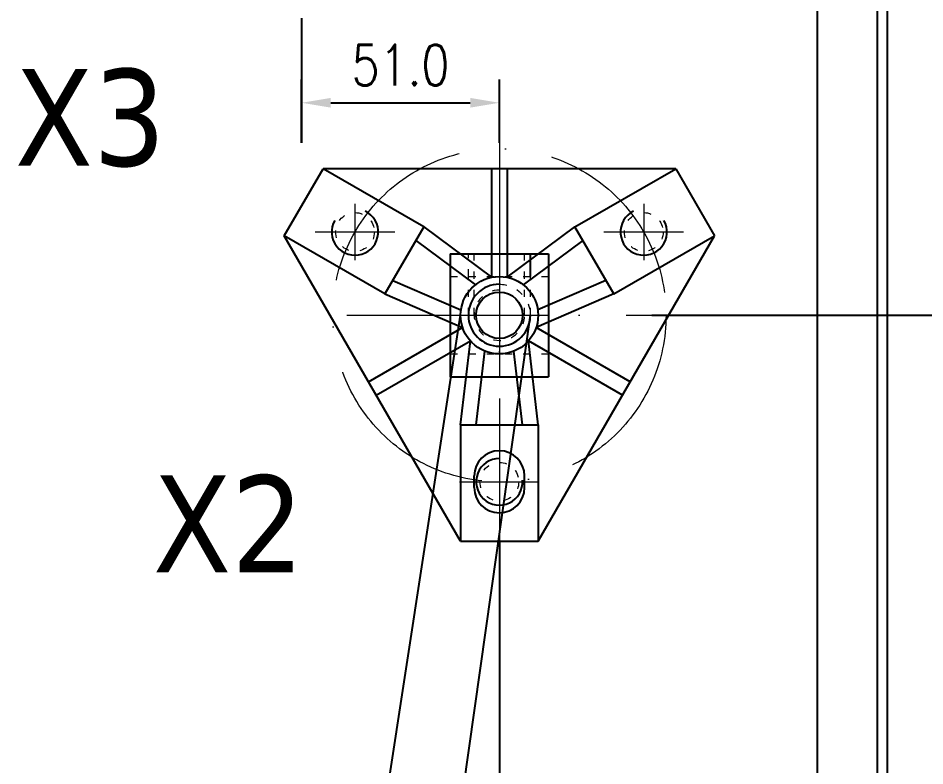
# Model space of a CAD drawing. Header units: millimetres. Extents: x 13152 to 84873, y -6229 to 22177.
# Drawn here: x 30435.3 to 30669.2, y 10993.3 to 11186.4 of the extents above; entities that cross this region are included whole.
import ezdxf

# ---------------------------------------------------------------- set-up
doc = ezdxf.new("R2010")
doc.units = ezdxf.units.MM
doc.header["$LTSCALE"] = 4
doc.linetypes.add('ACAD_ISO03W100', pattern=[1.18, 0.47, -0.71])
doc.linetypes.add('ACAD_ISO10W100', pattern=[18, 12, -3, 0, -3])
doc.layers.add('标注、文本', color=3, linetype='Continuous', lineweight=25)
doc.styles.add('Tahoma$001', font='tahoma.ttf', dxfattribs={"height": 2.159784})
doc.styles.add('TH_GBDIM', font='romans.shx', dxfattribs={"width": 0.8, "bigfont": 'gbcbig.shx'})
doc.dimstyles.new('TH_GBDIM1', dxfattribs={"dimscale": 3, "dimtxt": 3.5, "dimasz": 2.5, "dimexe": 2, "dimexo": 0, "dimgap": 1.5, "dimtad": 1, "dimdec": 1, "dimzin": 0, "dimdsep": 46, "dimtxsty": 'TH_GBDIM', "dimcen": 2.5, "dimclrd": 3, "dimclre": 256, "dimclrt": 2, "dimadec": 0, "dimazin": 0, "dimtfac": 0.714286, "dimtdec": 1, "dimtmove": 0, "dimatfit": 3, "dimfxl": 1, "dimtzin": 0, "dimlwd": -1, "dimlwe": -1, "dimarcsym": 0})

# ---------------------------------------------------------------- blocks, each defined once
blk = doc.blocks.new('n123')
at = {"layer": '标注、文本'}
for p, q in [((42775.29, 10967.35), (42800.69, 10967.35)), ((42775.29, 10967.35), (42775.29, 10935.6)), ((42795.99, 10961.47), (42795.99, 10967.35)), ((42800.69, 10967.35), (42800.69, 10935.6)), ((42775.29, 10935.6), (42800.69, 10935.6))]:
    blk.add_line(p, q, dxfattribs=at)
at = {"layer": '标注、文本', "color": 2, "linetype": 'ACAD_ISO03W100', "lineweight": 18}
for p, q in [((42779.99, 10961.47), (42779.99, 10967.35)), ((42781.49, 10951.47), (42781.49, 10967.35)), ((42794.49, 10951.47), (42794.49, 10967.35)), ((42775.29, 10961.47), (42800.69, 10961.47)), ((42779.99, 10951.47), (42779.99, 10961.47)), ((42795.99, 10951.47), (42795.99, 10961.47)), ((42775.29, 10941.47), (42800.69, 10941.47))]:
    blk.add_line(p, q, dxfattribs=at)
at = {"layer": '标注、文本', "color": 1, "linetype": 'ACAD_ISO10W100', "lineweight": 18}
for p, q in [((42787.99, 10967.35), (42787.99, 10935.6)), ((42775.29, 10951.47), (42800.69, 10951.47))]:
    blk.add_line(p, q, dxfattribs=at)
at = {"layer": '标注、文本', "color": 2, "linetype": 'ACAD_ISO03W100', "lineweight": 18}
blk.add_circle((42787.99, 10951.47), 8, dxfattribs=at)
blk.add_arc((42787.99, 10951.47), 6.5, 90, 0, dxfattribs=at)
blk = doc.blocks.new('z123')
at = {"layer": '标注、文本', "color": 1, "linetype": 'ACAD_ISO10W100', "lineweight": 18}
for p, q in [((42445.42, 11148.38), (42445.42, 11039.45)), ((42408.18, 11126.55), (42408.18, 11111.95)), ((42482.66, 11126.55), (42482.66, 11111.95)), ((42397.9, 11119.25), (42418.47, 11119.25)), ((42472.38, 11119.25), (42492.94, 11119.25)), ((42406.05, 11097.75), (42484.8, 11097.75)), ((42435.14, 11054.75), (42455.7, 11054.75))]:
    blk.add_line(p, q, dxfattribs=at)
at = {"layer": '标注、文本'}
for p, q in [((42389.93, 11118.24), (42399.93, 11135.56)), ((42490.91, 11135.56), (42399.93, 11135.56)), ((42425.91, 11120.56), (42399.93, 11135.56)), ((42443.42, 11135.56), (42443.42, 11107.55)), ((42447.42, 11135.56), (42447.42, 11107.55)), ((42464.93, 11120.56), (42490.91, 11135.56)), ((42490.91, 11135.56), (42500.91, 11118.24)), ((42425.91, 11120.56), (42415.91, 11103.24)), ((42425.91, 11120.56), (42443.42, 11107.55)), ((42447.42, 11107.55), (42464.93, 11120.56)), ((42474.93, 11103.24), (42464.93, 11120.56)), ((42435.42, 11039.45), (42389.93, 11118.24)), ((42415.91, 11103.24), (42389.93, 11118.24)), ((42455.42, 11039.45), (42500.91, 11118.24)), ((42474.93, 11103.24), (42500.91, 11118.24)), ((42423.9, 11117.08), (42439.28, 11105.64)), ((42466.94, 11117.08), (42451.56, 11105.64)), ((42417.93, 11106.73), (42435.52, 11099.13)), ((42472.92, 11106.73), (42455.33, 11099.13)), ((42415.91, 11103.24), (42435.94, 11094.59)), ((42474.93, 11103.24), (42454.91, 11094.59)), ((42411.68, 11080.58), (42435.94, 11094.59)), ((42479.17, 11080.58), (42454.91, 11094.59)), ((42413.68, 11077.12), (42437.94, 11091.12)), ((42435.42, 11069.45), (42437.94, 11091.12)), ((42477.17, 11077.12), (42452.91, 11091.12)), ((42455.42, 11069.45), (42452.91, 11091.12)), ((42439.45, 11069.45), (42441.66, 11088.49)), ((42451.39, 11069.45), (42449.18, 11088.49)), ((42435.42, 11069.45), (42455.42, 11069.45)), ((42435.42, 11069.45), (42435.42, 11039.45)), ((42455.42, 11069.45), (42455.42, 11039.45)), ((42438.92, 11053.25), (42438.92, 11056.25)), ((42445.42, 11056.25), (42445.42, 11056.25)), ((42451.92, 11053.25), (42451.92, 11056.25)), ((42435.42, 11039.45), (42455.42, 11039.45))]:
    blk.add_line(p, q, dxfattribs=at)
at = {"layer": '标注、文本', "color": 1, "linetype": 'ACAD_ISO10W100', "lineweight": 18}
blk.add_circle((42445.42, 11097.75), 43, dxfattribs=at)
at = {"layer": '标注、文本', "color": 2, "linetype": 'ACAD_ISO03W100', "lineweight": 18}
for centre in [(42408.18, 11119.25), (42482.66, 11119.25), (42445.42, 11054.75)]:
    blk.add_circle(centre, 5, dxfattribs=at)
at = {"layer": '标注、文本'}
for radius in [10, 6]:
    blk.add_circle((42445.42, 11097.75), radius, dxfattribs=at)
for centre, radius, start, end in [((42408.18, 11119.25), 6, 150, 64.0006), ((42482.66, 11119.25), 6, 115.9994, 30), ((42445.42, 11097.75), 8, 90, 0), ((42445.42, 11056.25), 6.5, 0, 180), ((42445.42, 11054.75), 6, 90, 4.0006), ((42445.42, 11053.25), 6.5, 180, 0)]:
    blk.add_arc(centre, radius, start, end, dxfattribs=at)
blk.add_blockref('n123', (-342.57, 146.28), dxfattribs=at)
blk = doc.blocks.new('*D328')
at = {"layer": 'Defpoints', "color": 0, "transparency": 16777216}
for p in [(30559.44, 11051.37), (30659.44, 11051.37), (30659.44, 10775.23)]:
    blk.add_point(p, dxfattribs=at)
at = {"layer": '标注、文本', "transparency": 16777216}
for p, q in [((30559.44, 11051.37), (30559.44, 10769.23)), ((30659.44, 11051.37), (30659.44, 10769.23))]:
    blk.add_line(p, q, dxfattribs=at)
at = {"layer": '标注、文本', "color": 3, "transparency": 16777216}
blk.add_line((30566.94, 10775.23), (30651.94, 10775.23), dxfattribs=at)
for points in [[(30566.94, 10776.48), (30566.94, 10773.98), (30559.44, 10775.23)], [(30651.94, 10776.48), (30651.94, 10773.98), (30659.44, 10775.23)]]:
    blk.add_solid(points, dxfattribs=at)
at = {"layer": '标注、文本', "color": 2, "transparency": 16777216, "insert": (30609.44, 10784.98), "char_height": 10.5, "attachment_point": 5, "style": 'TH_GBDIM'}
blk.add_mtext('100.0', dxfattribs=at)
blk = doc.blocks.new('*D330')
at = {"layer": 'Defpoints', "color": 0, "transparency": 16777216}
for p in [(30559.44, 11164.51), (30508.44, 11154.16), (30559.44, 11154.16)]:
    blk.add_point(p, dxfattribs=at)
at = {"layer": '标注、文本', "transparency": 16777216}
for p, q in [((30508.44, 11154.16), (30508.44, 11170.51)), ((30559.44, 11154.16), (30559.44, 11170.51))]:
    blk.add_line(p, q, dxfattribs=at)
at = {"layer": '标注、文本', "color": 3, "transparency": 16777216}
blk.add_line((30515.94, 11164.51), (30551.94, 11164.51), dxfattribs=at)
for points in [[(30515.94, 11165.76), (30515.94, 11163.26), (30508.44, 11164.51)], [(30551.94, 11165.76), (30551.94, 11163.26), (30559.44, 11164.51)]]:
    blk.add_solid(points, dxfattribs=at)
at = {"layer": '标注、文本', "color": 2, "transparency": 16777216, "insert": (30533.94, 11174.26), "char_height": 10.5, "attachment_point": 5, "style": 'TH_GBDIM'}
blk.add_mtext('51.0', dxfattribs=at)
blk = doc.blocks.new('*D331')
at = {"layer": 'Defpoints', "color": 0, "transparency": 16777216}
for p in [(30598.81, 11109.67), (30598.81, 10822.67), (30740.33, 10822.67)]:
    blk.add_point(p, dxfattribs=at)
at = {"layer": '标注、文本', "transparency": 16777216}
for p, q in [((30598.81, 11109.67), (30746.33, 11109.67)), ((30598.81, 10822.67), (30746.33, 10822.67))]:
    blk.add_line(p, q, dxfattribs=at)
at = {"layer": '标注、文本', "color": 3, "transparency": 16777216}
blk.add_line((30740.33, 11102.17), (30740.33, 10830.17), dxfattribs=at)
for points in [[(30739.08, 11102.17), (30741.58, 11102.17), (30740.33, 11109.67)], [(30739.08, 10830.17), (30741.58, 10830.17), (30740.33, 10822.67)]]:
    blk.add_solid(points, dxfattribs=at)
at = {"layer": '标注、文本', "color": 2, "transparency": 16777216, "insert": (30730.58, 10966.17), "char_height": 10.5, "attachment_point": 5, "rotation": 90, "style": 'TH_GBDIM'}
blk.add_mtext('287.0', dxfattribs=at)
blk = doc.blocks.new('*D332')
at = {"layer": 'Defpoints', "color": 0, "transparency": 16777216}
for p in [(30547.81, 11244.67), (30740.33, 11244.67), (30598.81, 11109.67)]:
    blk.add_point(p, dxfattribs=at)
at = {"layer": '标注、文本', "transparency": 16777216}
for p, q in [((30547.81, 11244.67), (30746.33, 11244.67)), ((30598.81, 11109.67), (30746.33, 11109.67))]:
    blk.add_line(p, q, dxfattribs=at)
at = {"layer": '标注、文本', "color": 3, "transparency": 16777216}
blk.add_line((30740.33, 11117.17), (30740.33, 11237.17), dxfattribs=at)
for points in [[(30739.08, 11237.17), (30741.58, 11237.17), (30740.33, 11244.67)], [(30739.08, 11117.17), (30741.58, 11117.17), (30740.33, 11109.67)]]:
    blk.add_solid(points, dxfattribs=at)
at = {"layer": '标注、文本', "color": 2, "transparency": 16777216, "insert": (30730.58, 11177.17), "char_height": 10.5, "attachment_point": 5, "rotation": 90, "style": 'TH_GBDIM'}
blk.add_mtext('135.0', dxfattribs=at)

msp = doc.modelspace()

# ---------------------------------------------------------------- linework, layer by layer
at = {"layer": '标注、文本', "color": 2, "linetype": 'ACAD_ISO03W100', "lineweight": 18}
msp.add_line((30656.94, 11618.17), (30656.94, 10826.17), dxfattribs=at)
at = {"layer": '标注、文本'}
for p, q in [((30656.94, 11618.17), (30656.94, 10853.17)), ((30659.44, 11618.17), (30659.44, 10826.17)), ((30641.44, 11617.67), (30641.44, 10826.17)), ((30508.44, 11186.37), (30508.44, 11154.16)), ((30519.26, 10913.18), (30549.44, 11109.67)), ((30539.22, 10910.17), (30567.44, 11109.67))]:
    msp.add_line(p, q, dxfattribs=at)

# ---------------------------------------------------------------- block references
msp.add_blockref('z123', (-11885.98, 11.91), dxfattribs=at)

# ---------------------------------------------------------------- texts
at = {"layer": '标注、文本', "lineweight": 13, "style": 'Tahoma$001'}
for s, p in [('X3', (30434.42, 11148.25)), ('X2', (30470.07, 11043.33))]:
    msp.add_text(s, height=25, dxfattribs=at).set_placement(p)

# ---------------------------------------------------------------- dimensions: what is measured, and where the dimension line sits
at = {"layer": '标注、文本'}
for base, p2, picture, middle in [((30740.33, 11244.67), (30547.81, 11244.67), '*D332', (30730.58, 11177.17)), ((30740.33, 10822.67), (30598.81, 10822.67), '*D331', (30730.58, 10966.17))]:
    dim = msp.add_linear_dim(base=base, p1=(30598.81, 11109.67), p2=p2, angle=90, dimstyle='TH_GBDIM1', dxfattribs=at)
    dim.commit()
    dim.dimension.update_dxf_attribs({"geometry": picture, "text_midpoint": middle})
for base, p1, p2, picture, middle in [((30559.44, 11164.51), (30508.44, 11154.16), (30559.44, 11154.16), '*D330', (30533.94, 11174.26)), ((30659.44, 10775.23), (30559.44, 11051.37), (30659.44, 11051.37), '*D328', (30609.44, 10784.98))]:
    dim = msp.add_linear_dim(base=base, p1=p1, p2=p2, dimstyle='TH_GBDIM1', dxfattribs=at)
    dim.commit()
    dim.dimension.update_dxf_attribs({"geometry": picture, "text_midpoint": middle})

doc.saveas('drawing.dxf')
